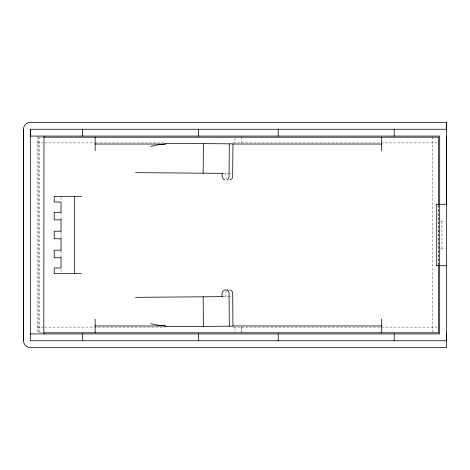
<?xml version="1.0" encoding="UTF-8"?>
<svg xmlns="http://www.w3.org/2000/svg" width="470" height="470" viewBox="0 0 470 470"><rect width="100%" height="100%" fill="white"/><g stroke="black" fill="none" stroke-linecap="round" stroke-linejoin="round"><path stroke-width="0.35" stroke-dasharray="2.35 1.76" d="M225.905 173.371L225.9 177.296L226.499 179.035M226.575 290.736L225.917 292.369L225.905 296.629M440.69 249.03L445.202 248.648M222.98 296.652L227.95 296.617M228.344 296.611L232.045 296.582M42.682 137.211L38.282 137.211L38.282 332.789L42.682 332.789M37.148 142.898L42.605 142.898M44.697 142.898L95.328 142.898M95.933 142.898L164.735 142.898M233.273 142.898L438.998 142.898M440.69 220.971L445.202 221.352M37.148 327.102L43.969 327.102M44.697 327.102L164.735 327.102M233.537 327.102L438.998 327.102M222.98 173.348L227.95 173.383M228.344 173.389L232.045 173.418M441.953 221.352L441.953 248.648M438.539 205.331L438.539 264.669M438.346 205.032L438.346 264.968M432.852 136.752L432.852 333.248M241.821 136.752L241.821 142.898M235 138.121L235 142.898M235 327.102L235 331.879M61.024 197.047L61.024 200.714M61.024 212.945L61.024 219.149M61.024 231.898L61.024 238.102M61.024 250.851L61.024 257.055M61.024 269.287L61.024 272.953M39.421 136.805L39.421 333.195M37.148 136.071L37.148 333.195M241.821 327.102L241.821 331.879L241.821 327.102"/><path stroke-width="0.7" d="M23.5 340.75L23.5 129.25A6.821 6.821 0 0 1 30.321 122.429L446.5 122.429L446.5 347.571L30.321 347.571A6.821 6.821 0 0 1 23.5 340.75L23.5 129.25M446.5 122.429L446.5 129.25L30.321 129.25L30.321 136.071L439.679 136.071L439.679 333.929L30.321 333.929M446.5 333.929L446.5 340.75L30.321 340.75L30.321 129.25M446.5 136.071L446.5 204.297L436.072 204.297M150.846 146.358L158.408 144.701L165.511 144.031L165.516 143.327L232.956 143.861L232.674 177.167L231.933 178.723L229.93 179.963M203.163 173.189L203.393 143.626M222.245 173.342C221.875 175.721 221.881 179.064 224.76 179.869M229.301 143.832L229.043 176.808L228.584 178.7L227.404 179.945M226.939 290.337L227.357 290.037M226.34 289.802C222.627 289.555 221.235 293.632 222.245 296.658M135.548 297.34L222.498 296.658M44.115 137.211L438.539 137.211L438.539 204.603M95.14 144.031L165.511 144.031M232.956 144.031L381.687 144.031M81.492 196.337L54.203 196.337L54.203 202.024L61.024 202.024L61.024 212.387M61.024 212.258L54.203 212.258L54.203 219.837L61.024 219.837M61.024 231.211L54.203 231.211L54.203 238.789L61.024 238.789M61.024 250.163L54.203 250.163L54.203 257.742L61.024 257.742M436.072 265.703L446.5 265.703M81.492 273.663L54.203 273.663L54.203 267.976L61.024 267.976L61.024 257.613M95.14 325.969L165.511 325.969L165.516 326.673L232.956 326.139L232.674 292.628L231.986 291.177L230.112 290.019M232.956 325.969L381.687 325.969M44.115 332.789L438.539 332.789L438.539 265.397M43.81 333.929L43.969 136.071M135.548 172.66L222.498 173.342M165.511 325.969L158.408 325.299L150.846 323.642M227.509 290.037L228.614 291.2L229.043 292.969L229.301 326.168M203.163 296.811L203.393 326.374M436.736 204.297L436.736 265.703M394.195 129.25L394.195 136.071M394.195 333.929L394.195 340.75M381.687 137.211L381.687 150.852M381.687 319.148L381.687 332.789M278.211 129.25L278.211 136.071M278.211 333.929L278.211 340.75M198.61 129.25L198.61 136.071M198.61 333.929L198.61 340.75M95.14 137.211L95.14 150.852M95.14 319.148L95.14 332.789M82.632 129.25L82.632 136.071M82.632 333.929L82.632 340.75M74.671 196.337L74.671 273.663M61.024 219.684L61.024 231.352M61.024 238.648L61.024 250.316"/></g></svg>
